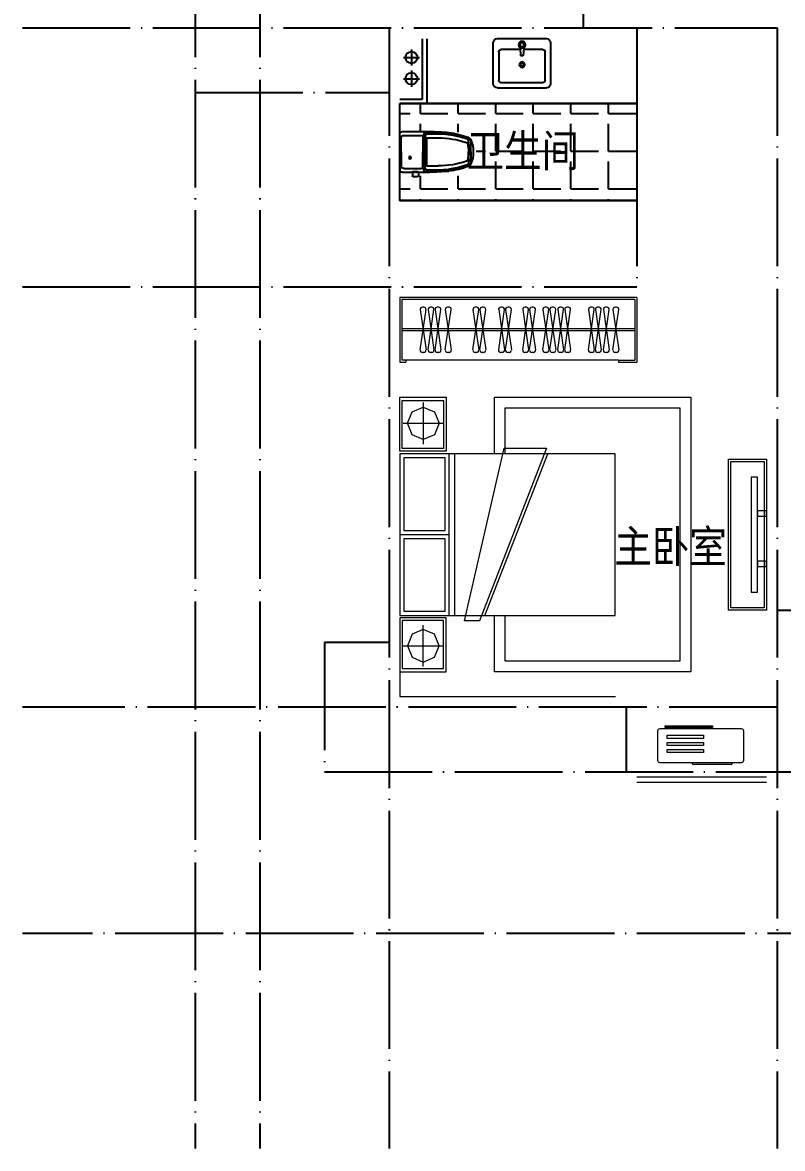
# Model space of a CAD drawing. Extents: x 534658 to 605938, y 354193 to 404593.
# Drawn here: x 544992 to 552042, y 369402 to 379845 of the extents above; entities that cross this region are included whole.
import ezdxf
from ezdxf.enums import TextEntityAlignment as Align

# ---------------------------------------------------------------- set-up
doc = ezdxf.new("R2010")
doc.units = 0
doc.header["$LTSCALE"] = 1000
doc.header["$MEASUREMENT"] = 0
doc.linetypes.add('DOTE', pattern=[2.42, 2, -0.2, 0.02, -0.2])
for name, color, linetype in [('0_厨卫', 154, 'Continuous'), ('0_铺地填充', 251, 'Continuous'), ('DOTE', 1, 'Continuous'), ('PUB_TEXT', 7, 'Continuous')]:
    doc.layers.add(name, color=color, linetype=linetype)
for name, color, linetype, lineweight in [('0_家具', 31, 'Continuous', 9), ('0_栏杆', 163, 'Continuous', 5), ('0_看线', 180, 'Continuous', 9), ('0_空调', 31, 'Continuous', 9)]:
    doc.layers.add(name, color=color, linetype=linetype, lineweight=lineweight)
doc.styles.add('黑体', font='SIMHEI.TTF', dxfattribs={"width": 0.8})

# ---------------------------------------------------------------- blocks, each defined once
blk = doc.blocks.new('A$C4EB5717C')
at = {"layer": '0_空调', "color": 8}
for p, q in [((520, 110), (520, 120)), ((893, 120), (893, 110)), ((883, 100), (530, 100))]:
    blk.add_line(p, q, dxfattribs=at)
at = {"layer": '0_空调'}
blk.add_lwpolyline([(220, 120), (980, 120, 0.414214), (1000, 140), (1000, 410, 0.414214), (980, 430), (220, 430, 0.414214), (200, 410), (200, 140, 0.414214)], format="xyb", close=True, dxfattribs=at)
at = {"layer": '0_空调', "color": 8}
for points in [[(269, 459), (709, 459), (709, 444), (269, 444)], [(290, 372), (626, 372), (626, 343), (290, 343)], [(290, 306), (626, 306), (626, 277), (290, 277)], [(290, 240), (626, 240), (626, 211), (290, 211)]]:
    blk.add_lwpolyline(points, close=True, dxfattribs=at)
for centre, start, end in [((530, 110), 180, 270), ((883, 110), 270, 0)]:
    blk.add_arc(centre, 10, start, end, dxfattribs=at)
blk = doc.blocks.new('dfdsf')
at = {"layer": '0_厨卫'}
for p, q in [((-6119, -27345), (-6119, -27726)), ((-5626, -27307), (-6081, -27307)), ((-5588, -27726), (-5588, -27345)), ((-6081, -27765), (-5626, -27765))]:
    blk.add_line(p, q, dxfattribs=at)
at = {"layer": '0_厨卫', "color": 8}
for p, q in [((-5867, -27351), (-5876, -27341)), ((-5854, -27345), (-5854, -27332)), ((-5831, -27341), (-5840, -27350)), ((-6068, -27695), (-6068, -27428)), ((-6049, -27409), (-5869, -27409)), ((-5872, -27364), (-5886, -27364)), ((-5867, -27377), (-5876, -27387)), ((-5870, -27392), (-5866, -27466)), ((-5866, -27466), (-5841, -27466)), ((-5854, -27383), (-5854, -27396)), ((-5837, -27392), (-5841, -27466)), ((-5831, -27387), (-5840, -27377)), ((-5838, -27409), (-5658, -27409)), ((-5835, -27364), (-5821, -27364)), ((-5639, -27428), (-5639, -27695)), ((-5658, -27714), (-6049, -27714))]:
    blk.add_line(p, q, dxfattribs=at)
for centre, radius in [((-5854, -27364), 32.3), ((-5854, -27364), 18.8), ((-5855, -27549), 25.4), ((-5855, -27549), 16)]:
    blk.add_circle(centre, radius, dxfattribs=at)
at = {"layer": '0_厨卫'}
for centre, start, end in [((-6081, -27345), 90, 180), ((-5626, -27345), 0, 90), ((-6081, -27726), 180, 270), ((-5626, -27726), 270, 0)]:
    blk.add_arc(centre, 38.1, start, end, dxfattribs=at)
at = {"layer": '0_厨卫', "color": 8}
for centre, start, end in [((-6049, -27428), 90, 180), ((-5658, -27428), 0, 90), ((-6049, -27695), 180, 270), ((-5658, -27695), 270, 0)]:
    blk.add_arc(centre, 19.1, start, end, dxfattribs=at)
blk = doc.blocks.new('A$C37A63D83')
at = {"layer": '0_厨卫', "color": 8}
for p, q in [((152, 636), (128, 636)), ((136, 660), (323, 660)), ((229, 660), (136, 660)), ((162, 636), (152, 636)), ((162, 636), (229, 636)), ((297, 636), (229, 636)), ((297, 636), (307, 636)), ((307, 636), (331, 636)), ((49, 230), (49, 316)), ((99, 250), (99, 356)), ((360, 250), (360, 356)), ((49, 230), (229, 230)), ((49, 230), (91, 212)), ((54, 279), (54, 280)), ((63, 275), (58, 275)), ((63, 253), (63, 275)), ((81, 235), (229, 235)), ((91, 212), (229, 212)), ((99, 221), (229, 221)), ((229, 247), (103, 247)), ((111, 247), (229, 247)), ((229, 247), (356, 247)), ((348, 247), (229, 247)), ((378, 235), (229, 235)), ((409, 230), (229, 230)), ((360, 221), (229, 221)), ((368, 212), (229, 212)), ((409, 230), (368, 212)), ((396, 253), (396, 275)), ((396, 275), (400, 275)), ((38, 172), (42, 172)), ((38, 118), (42, 118)), ((40, 153), (40, 162)), ((40, 137), (40, 146)), ((40, 121), (40, 130)), ((49, 125), (49, 165)), ((76, 36), (76, 198)), ((382, 36), (382, 198)), ((229, 14), (99, 14)), ((229, 14), (360, 14))]:
    blk.add_line(p, q, dxfattribs=at)
at = {"layer": '0_厨卫'}
for p, q in [((409, 230), (409, 316)), ((40, 170), (40, 275)), ((405, 279), (405, 280)), ((418, 23), (418, 275)), ((0, 125), (0, 165)), ((38, 172), (7, 172)), ((38, 118), (7, 118)), ((40, 23), (40, 122)), ((229, 0), (63, 0)), ((229, 0), (396, 0))]:
    blk.add_line(p, q, dxfattribs=at)
at = {"layer": '0_厨卫', "color": 8}
blk.add_circle((176, 95), 11.4, dxfattribs=at)
at = {"layer": '0_厨卫'}
for centre, radius, start, end in [((979, 321), 939, 160.4627, 171.8238), ((107, 630), 13.5, 147.2649, 160.4629), ((159, 597), 75.7, 123.7473, 147.2649), ((217, 423), 257, 87.121, 112.8427), ((242, 423), 257, 67.1573, 92.879), ((300, 597), 75.7, 32.7351, 56.2527), ((346, 630), 13.5, 21.3401, 45.0457), ((352, 630), 13.5, 19.5371, 32.7351), ((-520, 321), 939, 8.1773, 19.5371), ((7035, 15), 7000, 176.3999, 177.8752), ((-6576, 15), 7000, 2.1248, 3.6001), ((7, 165), 7.2, 90, 180), ((7, 125), 7.2, 180, 270), ((63, 23), 22.5, 180, 270), ((396, 23), 22.5, 270, 0)]:
    blk.add_arc(centre, radius, start, end, dxfattribs=at)
at = {"layer": '0_厨卫', "color": 8}
for centre, radius, start, end in [((824, 353), 776, 158.6599, 172.4763), ((113, 630), 13.5, 134.9543, 158.6599), ((347, 396), 344, 131.9223, 134.9543), ((130, 611), 25.3, 94.6124, 166.2529), ((138, 626), 34, 87.4207, 128.0687), ((159, 612), 18, 109.1813, 161.5027), ((214, 386), 250, 86.5925, 104.1516), ((245, 386), 250, 75.8484, 93.4075), ((300, 612), 18, 18.4973, 70.8187), ((321, 626), 34, 51.9313, 92.5793), ((329, 611), 25.3, 13.7471, 85.3876), ((112, 396), 344, 45.0457, 48.0777), ((-365, 353), 776, 7.5237, 21.3401), ((942, 340), 881, 161.7059, 184.2897), ((933, 353), 834, 161.5027, 179.8181), ((-474, 353), 834, 0.1819, 18.4973), ((-483, 340), 881, 355.7103, 18.2941), ((545, 367), 499, 169.8851, 189.9823), ((-86, 367), 499, 350.0177, 10.1149), ((58, 279), 4.5, 180, 270), ((81, 253), 18, 180, 270), ((99, 198), 22.5, 90, 180), ((103, 250), 3.6, 180, 270), ((356, 250), 3.6, 270, 0), ((360, 198), 22.5, 0, 90), ((378, 253), 18, 270, 0), ((400, 279), 4.5, 270, 0), ((42, 165), 7.2, 0, 90), ((42, 125), 7.2, 270, 0), ((99, 36), 22.5, 180, 270), ((360, 36), 22.5, 270, 0)]:
    blk.add_arc(centre, radius, start, end, dxfattribs=at)
blk = doc.blocks.new('ytjhgkj')
at = {"layer": '0_家具', "ltscale": 0.5}
blk.add_lwpolyline([(34949, 26116), (34599, 26116), (34599, 27516), (34949, 27516)], close=True, dxfattribs=at)
at = {"layer": '0_家具', "color": 251, "ltscale": 40}
for points in [[(34929, 26136), (34619, 26136), (34619, 27496), (34929, 27496)], [(34739, 27349), (34681, 27349), (34681, 26283), (34739, 26283)], [(34681, 27110), (34599, 27110), (34599, 27062), (34681, 27062)], [(34681, 26644), (34599, 26644), (34599, 26596), (34681, 26596)]]:
    blk.add_lwpolyline(points, close=True, dxfattribs=at)
blk = doc.blocks.new('543532535')
at = {"layer": '0_家具'}
for p, q in [((-2370, -135), (-2266, -91)), ((-2266, -49), (-2266, -435)), ((-2266, -91), (-2162, -135)), ((-2412, -242), (-2370, -135)), ((-2162, -135), (-2119, -242)), ((-2453, -242), (-2079, -242)), ((-2370, -349), (-2412, -242)), ((-2119, -242), (-2162, -349)), ((-2266, -393), (-2370, -349)), ((-2162, -349), (-2266, -393)), ((-1885, -2074), (-1517, -473)), ((-1123, -473), (-1746, -2074)), ((-1517, -473), (-1123, -473)), ((-485, -524), (-2485, -524)), ((-2485, -524), (-2485, -2024)), ((-2446, -562), (-2446, -1235)), ((-2063, -562), (-2446, -562)), ((-2063, -1235), (-2063, -562)), ((-2025, -2024), (-2025, -524)), ((-1974, -2024), (-1974, -524)), ((-1695, -2024), (-1111, -524)), ((-485, -2024), (-485, -524)), ((-2446, -1235), (-2063, -1235)), ((-2485, -1274), (-2025, -1274)), ((-2446, -1312), (-2446, -1985)), ((-2063, -1312), (-2446, -1312)), ((-2063, -1985), (-2063, -1312)), ((-2485, -2024), (-485, -2024)), ((-2446, -1985), (-2063, -1985)), ((-1746, -2074), (-1885, -2074)), ((-2266, -2154), (-2370, -2198)), ((-2266, -2498), (-2266, -2113)), ((-2162, -2198), (-2266, -2154)), ((-2370, -2198), (-2412, -2305)), ((-2119, -2305), (-2162, -2198)), ((-2453, -2305), (-2079, -2305)), ((-2412, -2305), (-2370, -2412)), ((-2162, -2412), (-2119, -2305)), ((-2370, -2412), (-2266, -2456)), ((-2266, -2456), (-2162, -2412))]:
    blk.add_line(p, q, dxfattribs=at)
for points in [[(-2078, -500), (-2485, -500), (-2485, 0), (-2053, 0), (-2053, -500)], [(-2078, -2047), (-2485, -2047), (-2485, -2547), (-2053, -2547), (-2053, -2047)]]:
    blk.add_lwpolyline(points, close=True, dxfattribs=at)
blk.add_lwpolyline([(-1606, -524), (-1606, 0), (215, 0), (215, -2547), (-1606, -2547), (-1606, -2024)], dxfattribs=at)
at = {"layer": '0_家具', "color": 8}
for points in [[(-2078, -477), (-2461, -477), (-2461, -30), (-2078, -30)], [(-2078, -2070), (-2461, -2070), (-2461, -2517), (-2078, -2517)]]:
    blk.add_lwpolyline(points, close=True, dxfattribs=at)
blk.add_lwpolyline([(-1506, -524), (-1506, -100), (115, -100), (115, -2447), (-1506, -2447), (-1506, -2024)], dxfattribs=at)

msp = doc.modelspace()

# ---------------------------------------------------------------- hatches: boundary and pattern name
at = {"layer": '0_铺地填充'}
h = msp.add_hatch(dxfattribs=at)
h.set_pattern_fill('ANGLE', color=256, scale=100, style=0)
h.set_pattern_definition([(0, (-702331, 339884.17), (0, 349.25), [254, -95.25]), (90, (-702331, 339884.17), (-349.25, 2e-14), [254, -95.25])])
h.paths.add_polyline_path([(548492, 379095), (550692, 379095), (550692, 378195), (548492, 378195)])
h.paths.add_polyline_path([(548500, 378422), (549199, 378422), (549199, 378829), (548500, 378829)], flags=16)

# ---------------------------------------------------------------- linework, layer by layer
at = {"layer": '0_厨卫'}
for p, q in [((548702, 379135), (548702, 379695)), ((548742, 379695), (548742, 379095)), ((548525, 379521), (548675, 379521)), ((548600, 379596), (548600, 379446)), ((548525, 379324), (548675, 379324)), ((548600, 379399), (548600, 379249)), ((548492, 379135), (548702, 379135)), ((550692, 379095), (548492, 379095)), ((548492, 378195), (550692, 378195))]:
    msp.add_line(p, q, dxfattribs=at)
for centre in [(548600, 379521), (548600, 379324)]:
    msp.add_circle(centre, 55, dxfattribs=at)
at = {"layer": '0_家具'}
for p, q in [((550692, 377295), (548492, 377295)), ((548492, 377295), (548492, 376695)), ((550672, 377275), (548512, 377275)), ((548512, 377275), (548512, 376715)), ((550672, 377275), (550672, 376715)), ((550692, 377295), (550692, 376695)), ((548492, 376695), (548547, 376695)), ((548547, 376715), (548512, 376715)), ((548547, 376715), (548547, 376695)), ((550522, 376715), (548547, 376715)), ((550522, 376715), (550522, 376695)), ((550522, 376715), (550672, 376715)), ((550522, 376695), (550692, 376695))]:
    msp.add_line(p, q, dxfattribs=at)
at = {"layer": '0_家具', "color": 8}
for p, q in [((548681, 376808), (548735, 377183)), ((548681, 377183), (548735, 376808)), ((548715, 377205), (548701, 377205)), ((548755, 376808), (548809, 377183)), ((548755, 377183), (548809, 376808)), ((548789, 377205), (548775, 377205)), ((548819, 376808), (548873, 377183)), ((548819, 377183), (548873, 376808)), ((548853, 377205), (548839, 377205)), ((548914, 376808), (548968, 377183)), ((548914, 377183), (548968, 376808)), ((548949, 377205), (548934, 377205)), ((549170, 376808), (549224, 377183)), ((549170, 377183), (549224, 376808)), ((549205, 377205), (549190, 377205)), ((549235, 376808), (549289, 377183)), ((549235, 377183), (549289, 376808)), ((549269, 377205), (549255, 377205)), ((549409, 376808), (549463, 377183)), ((549409, 377183), (549463, 376808)), ((549443, 377205), (549428, 377205)), ((549473, 376808), (549527, 377183)), ((549473, 377183), (549527, 376808)), ((549507, 377205), (549493, 377205)), ((549632, 376808), (549686, 377183)), ((549632, 377183), (549686, 376808)), ((549666, 377205), (549652, 377205)), ((549696, 376808), (549750, 377183)), ((549696, 377183), (549750, 376808)), ((549730, 377205), (549716, 377205)), ((549819, 376808), (549873, 377183)), ((549819, 377183), (549873, 376808)), ((549853, 377205), (549839, 377205)), ((549884, 376808), (549938, 377183)), ((549884, 377183), (549938, 376808)), ((549918, 377205), (549904, 377205)), ((549957, 376808), (550011, 377183)), ((549957, 377183), (550011, 376808)), ((549991, 377205), (549977, 377205)), ((550022, 376808), (550076, 377183)), ((550022, 377183), (550076, 376808)), ((550056, 377205), (550042, 377205)), ((550242, 376808), (550296, 377183)), ((550242, 377183), (550296, 376808)), ((550276, 377205), (550262, 377205)), ((550306, 376808), (550360, 377183)), ((550306, 377183), (550360, 376808)), ((550340, 377205), (550326, 377205)), ((550380, 376808), (550434, 377183)), ((550380, 377183), (550434, 376808)), ((550414, 377205), (550400, 377205)), ((550469, 376808), (550523, 377183)), ((550469, 377183), (550523, 376808)), ((550503, 377205), (550489, 377205)), ((550672, 377005), (548512, 377005)), ((550672, 376985), (548512, 376985)), ((548715, 376785), (548701, 376785)), ((548789, 376785), (548775, 376785)), ((548853, 376785), (548839, 376785)), ((548949, 376785), (548934, 376785)), ((549205, 376785), (549190, 376785)), ((549269, 376785), (549255, 376785)), ((549443, 376785), (549428, 376785)), ((549507, 376785), (549493, 376785)), ((549666, 376785), (549652, 376785)), ((549730, 376785), (549716, 376785)), ((549853, 376785), (549839, 376785)), ((549918, 376785), (549904, 376785)), ((549991, 376785), (549977, 376785)), ((550056, 376785), (550042, 376785)), ((550276, 376785), (550262, 376785)), ((550340, 376785), (550326, 376785)), ((550414, 376785), (550400, 376785)), ((550503, 376785), (550489, 376785))]:
    msp.add_line(p, q, dxfattribs=at)
for centre, start, end in [((548701, 377185), 90, 187.5946), ((548715, 377185), 352.4054, 90), ((548775, 377185), 90, 187.5946), ((548789, 377185), 352.4054, 90), ((548839, 377185), 90, 187.5946), ((548853, 377185), 352.4054, 90), ((548934, 377185), 90, 187.5946), ((548949, 377185), 352.4054, 90), ((549190, 377185), 90, 187.5946), ((549205, 377185), 352.4054, 90), ((549255, 377185), 90, 187.5946), ((549269, 377185), 352.4054, 90), ((549428, 377185), 90, 187.5946), ((549443, 377185), 352.4054, 90), ((549493, 377185), 90, 187.5946), ((549507, 377185), 352.4054, 90), ((549652, 377185), 90, 187.5946), ((549666, 377185), 352.4054, 90), ((549716, 377185), 90, 187.5946), ((549730, 377185), 352.4054, 90), ((549839, 377185), 90, 187.5946), ((549853, 377185), 352.4054, 90), ((549904, 377185), 90, 187.5946), ((549918, 377185), 352.4054, 90), ((549977, 377185), 90, 187.5946), ((549991, 377185), 352.4054, 90), ((550042, 377185), 90, 187.5946), ((550056, 377185), 352.4054, 90), ((550262, 377185), 90, 187.5946), ((550276, 377185), 352.4054, 90), ((550326, 377185), 90, 187.5946), ((550340, 377185), 352.4054, 90), ((550400, 377185), 90, 187.5946), ((550414, 377185), 352.4054, 90), ((550489, 377185), 90, 187.5946), ((550503, 377185), 352.4054, 90), ((548701, 376805), 172.4054, 270), ((548715, 376805), 270, 7.5946), ((548775, 376805), 172.4054, 270), ((548789, 376805), 270, 7.5946), ((548839, 376805), 172.4054, 270), ((548853, 376805), 270, 7.5946), ((548934, 376805), 172.4054, 270), ((548949, 376805), 270, 7.5946), ((549190, 376805), 172.4054, 270), ((549205, 376805), 270, 7.5946), ((549255, 376805), 172.4054, 270), ((549269, 376805), 270, 7.5946), ((549428, 376805), 172.4054, 270), ((549443, 376805), 270, 7.5946), ((549493, 376805), 172.4054, 270), ((549507, 376805), 270, 7.5946), ((549652, 376805), 172.4054, 270), ((549666, 376805), 270, 7.5946), ((549716, 376805), 172.4054, 270), ((549730, 376805), 270, 7.5946), ((549839, 376805), 172.4054, 270), ((549853, 376805), 270, 7.5946), ((549904, 376805), 172.4054, 270), ((549918, 376805), 270, 7.5946), ((549977, 376805), 172.4054, 270), ((549991, 376805), 270, 7.5946), ((550042, 376805), 172.4054, 270), ((550056, 376805), 270, 7.5946), ((550262, 376805), 172.4054, 270), ((550276, 376805), 270, 7.5946), ((550326, 376805), 172.4054, 270), ((550340, 376805), 270, 7.5946), ((550400, 376805), 172.4054, 270), ((550414, 376805), 270, 7.5946), ((550489, 376805), 172.4054, 270), ((550503, 376805), 270, 7.5946)]:
    msp.add_arc(centre, 20, start, end, dxfattribs=at)
at = {"layer": '0_栏杆'}
for p, q in [((551892, 372845), (550692, 372845)), ((551892, 372795), (550692, 372795))]:
    msp.add_line(p, q, dxfattribs=at)
at = {"layer": '0_看线'}
for p, q in [((548492, 373995), (548492, 373595)), ((548492, 373595), (550492, 373595))]:
    msp.add_line(p, q, dxfattribs=at)
at = {"layer": '0_铺地填充'}
msp.add_lwpolyline([(548492, 379095), (550692, 379095), (550692, 378195), (548492, 378195)], close=True, dxfattribs=at)
at = {"layer": 'DOTE', "linetype": 'DOTE', "ltscale": 0.5}
for p, q in [((546592, 388995), (546592, 369402)), ((547192, 388995), (547192, 369402)), ((550192, 382795), (550192, 379795)), ((544992, 379795), (551992, 379795)), ((548392, 379795), (548392, 369402)), ((550692, 379795), (550692, 377395)), ((551992, 379795), (551992, 369402)), ((546592, 379195), (548392, 379195)), ((544992, 377395), (550692, 377395)), ((551992, 374395), (556192, 374395)), ((548392, 374095), (547792, 374095)), ((547792, 374095), (547792, 372895)), ((551992, 373495), (544992, 373495)), ((550592, 373495), (550592, 372895)), ((547792, 372895), (585192, 372895)), ((587992, 371395), (544992, 371395))]:
    msp.add_line(p, q, dxfattribs=at)

# ---------------------------------------------------------------- block references
at = {"layer": '0_厨卫', "xscale": -1}
for name, p, rotation in [('dfdsf', (543771, 407003), 5.336083575002704e-08), ('A$C37A63D83', (548492, 378416), 270.0000000533608)]:
    msp.add_blockref(name, p, dxfattribs=dict(at, rotation=rotation))
at = {"layer": '0_家具'}
msp.add_blockref('543532535', (550976, 376370), dxfattribs=at)
at = {"layer": '0_家具', "rotation": 180}
msp.add_blockref('ytjhgkj', (586491, 401911), dxfattribs=at)
at = {"layer": '0_空调'}
msp.add_blockref('A$C4EB5717C', (550683, 372863), dxfattribs=at)

# ---------------------------------------------------------------- texts
at = {"layer": 'PUB_TEXT', "style": '黑体', "width": 0.85}
for s, p in [('卫生间', (549633, 378506)), ('主卧室', (551004, 374836))]:
    msp.add_text(s, height=300, rotation=0, dxfattribs=at).set_placement(p, align=Align.CENTER)

doc.saveas('drawing.dxf')
